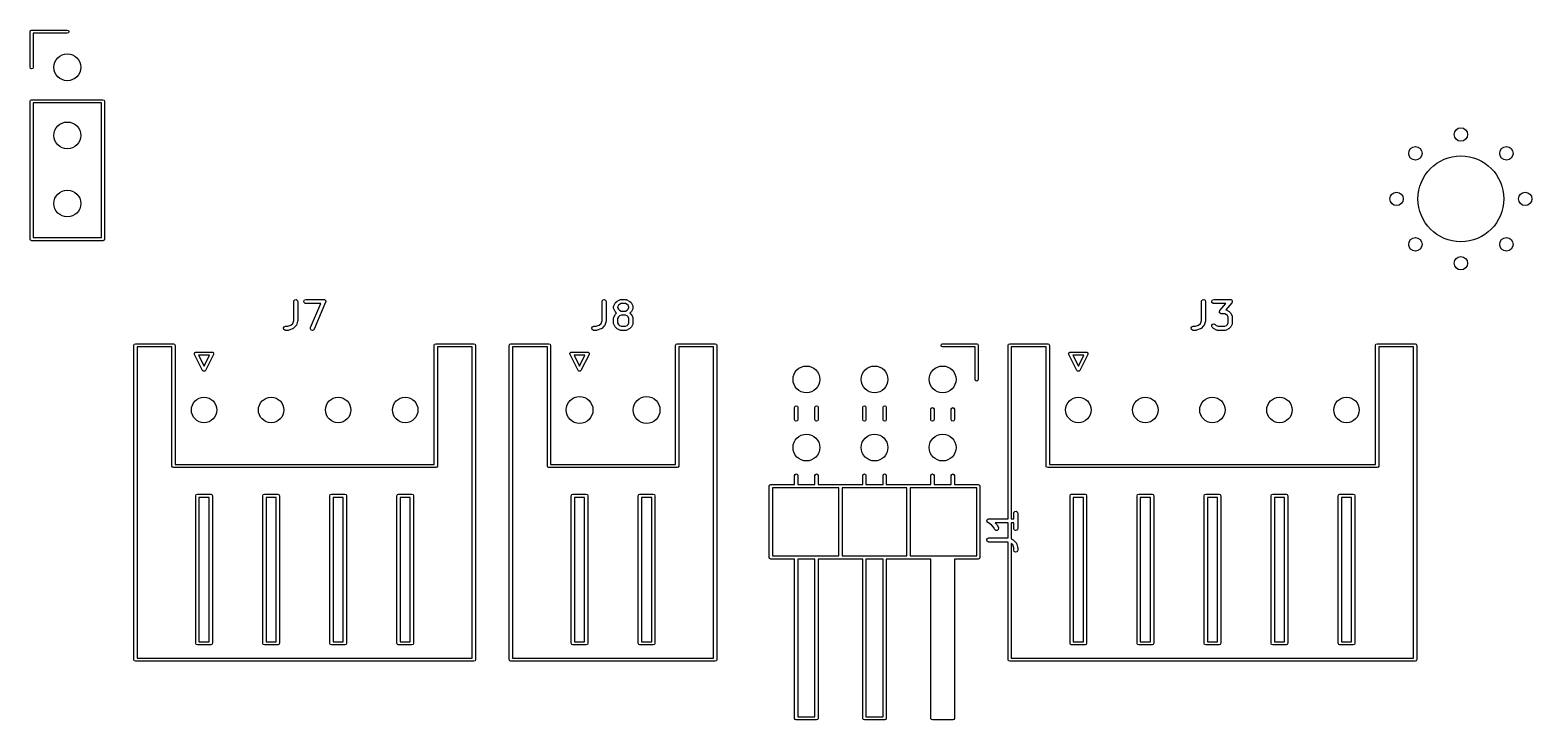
# Model space of a CAD drawing. Extents: x 70.7 to 128.4, y -96.3 to -34.7.
# Drawn here: x 70.7 to 126.7, y -96.3 to -70.5 of the extents above; entities that cross this region are included whole.
import ezdxf

# ---------------------------------------------------------------- set-up
doc = ezdxf.new("R2010")
doc.units = 0
doc.layers.add('BLACK', color=7, linetype='CONTINUOUS')

msp = doc.modelspace()

# ---------------------------------------------------------------- linework, layer by layer
at = {"layer": 'BLACK', "linetype": 'CONTINUOUS'}
for p, q in [((70.7276, -70.5676), (70.77, -70.55)), ((70.77, -70.55), (72.1, -70.55)), ((72.1, -70.55), (72.1424, -70.5676)), ((70.71, -70.61), (70.7276, -70.5676)), ((70.71, -71.94), (70.71, -70.61)), ((72.1, -70.67), (70.83, -70.67)), ((70.83, -70.67), (70.83, -71.94)), ((72.1424, -70.6524), (72.1, -70.67)), ((72.1424, -70.5676), (72.16, -70.61)), ((72.16, -70.61), (72.1424, -70.6524)), ((70.7276, -71.9824), (70.71, -71.94)), ((70.77, -72), (70.7276, -71.9824)), ((70.8124, -71.9824), (70.77, -72)), ((70.83, -71.94), (70.8124, -71.9824)), ((70.71, -73.21), (70.7276, -73.1676)), ((70.71, -78.35), (70.71, -73.21)), ((70.7276, -73.1676), (70.77, -73.15)), ((70.77, -73.15), (73.43, -73.15)), ((70.83, -73.27), (70.83, -78.29)), ((73.37, -73.27), (70.83, -73.27)), ((73.37, -78.29), (73.37, -73.27)), ((73.43, -73.15), (73.4724, -73.1676)), ((73.4724, -73.1676), (73.49, -73.21)), ((73.49, -73.21), (73.49, -78.35)), ((70.7276, -78.3924), (70.71, -78.35)), ((70.77, -78.41), (70.7276, -78.3924)), ((70.83, -78.29), (73.37, -78.29)), ((73.4724, -78.3924), (73.43, -78.41)), ((73.49, -78.35), (73.4724, -78.3924)), ((73.43, -78.41), (70.77, -78.41)), ((80.5462, -80.6492), (80.5792, -80.6099)), ((80.5792, -80.6099), (80.6297, -80.601)), ((80.6297, -80.601), (80.6741, -80.6266)), ((80.6741, -80.6266), (80.6917, -80.6748)), ((80.9238, -80.6618), (80.9494, -80.6174)), ((80.9494, -80.6174), (80.9976, -80.5998)), ((80.9976, -80.5998), (81.6643, -80.5998)), ((81.6643, -80.5998), (81.6899, -80.6043)), ((81.6899, -80.6043), (81.6967, -80.61)), ((81.6967, -80.61), (81.7054, -80.6121)), ((81.7054, -80.6121), (81.7158, -80.6261)), ((81.7158, -80.6261), (81.7292, -80.6373)), ((81.7292, -80.6373), (81.7308, -80.646)), ((81.7308, -80.646), (81.7361, -80.6531)), ((92.0462, -80.6492), (92.0792, -80.6099)), ((92.0792, -80.6099), (92.1297, -80.601)), ((92.1297, -80.601), (92.1741, -80.6266)), ((92.1741, -80.6266), (92.1917, -80.6748)), ((92.6069, -80.6554), (92.7022, -80.6077)), ((92.7022, -80.6077), (92.7271, -80.6003)), ((92.7271, -80.6003), (92.7315, -80.6014)), ((92.7315, -80.6014), (92.7357, -80.5998)), ((92.7357, -80.5998), (92.9262, -80.5998)), ((92.9262, -80.5998), (92.9518, -80.6043)), ((92.9518, -80.6043), (92.9553, -80.6072)), ((92.9553, -80.6072), (92.9597, -80.6077)), ((92.9597, -80.6077), (93.055, -80.6554)), ((114.396, -80.6492), (114.429, -80.6099)), ((114.429, -80.6099), (114.48, -80.601)), ((114.48, -80.601), (114.524, -80.6266)), ((114.524, -80.6266), (114.542, -80.6748)), ((114.774, -80.6618), (114.799, -80.6174)), ((114.799, -80.6174), (114.848, -80.5998)), ((114.848, -80.5998), (115.467, -80.5998)), ((115.467, -80.5998), (115.478, -80.6018)), ((115.478, -80.6018), (115.481, -80.6012)), ((115.481, -80.6012), (115.484, -80.6029)), ((115.484, -80.6029), (115.492, -80.6043)), ((115.492, -80.6043), (115.508, -80.6173)), ((115.508, -80.6173), (115.525, -80.6278)), ((115.525, -80.6278), (115.527, -80.6335)), ((115.527, -80.6335), (115.532, -80.6373)), ((115.532, -80.6373), (115.535, -80.6572)), ((80.5417, -80.6748), (80.5462, -80.6492)), ((80.5417, -81.3769), (80.5417, -80.6748)), ((80.6917, -80.6748), (80.6917, -81.3891)), ((80.9327, -80.7123), (80.9238, -80.6618)), ((80.972, -80.7453), (80.9327, -80.7123)), ((80.9976, -80.7498), (80.972, -80.7453)), ((81.5505, -80.7498), (80.9976, -80.7498)), ((81.1668, -81.6453), (81.5505, -80.7498)), ((81.7332, -80.7044), (81.3046, -81.7044)), ((81.7337, -80.6955), (81.7332, -80.7044)), ((81.7381, -80.6878), (81.7337, -80.6955)), ((81.7361, -80.6531), (81.7351, -80.6706)), ((81.7351, -80.6706), (81.7381, -80.6878)), ((92.0417, -80.6748), (92.0462, -80.6492)), ((92.0417, -81.3769), (92.0417, -80.6748)), ((92.1917, -80.6748), (92.1917, -81.3891)), ((92.4702, -80.8653), (92.4748, -80.8396)), ((92.4702, -80.9129), (92.4702, -80.8653)), ((92.4718, -80.9171), (92.4702, -80.9129)), ((92.4707, -80.9215), (92.4718, -80.9171)), ((92.4782, -80.9465), (92.4707, -80.9215)), ((92.4748, -80.8396), (92.4776, -80.8362)), ((92.4776, -80.8362), (92.4782, -80.8318)), ((92.4782, -80.8318), (92.5258, -80.7365)), ((92.5258, -81.0417), (92.4782, -80.9465)), ((92.4782, -81.2603), (92.5258, -81.1651)), ((92.5258, -80.7365), (92.5391, -80.7185)), ((92.527, -81.0428), (92.5258, -81.0417)), ((92.5258, -81.1651), (92.5391, -81.1471)), ((92.5398, -81.0612), (92.527, -81.0428)), ((92.5391, -80.7185), (92.5398, -80.717)), ((92.5391, -81.1471), (92.5398, -81.1456)), ((92.5398, -80.717), (92.5874, -80.6694)), ((92.582, -81.1034), (92.5398, -81.0612)), ((92.5398, -81.1456), (92.582, -81.1034)), ((92.5874, -80.6694), (92.6058, -80.6565)), ((92.6058, -80.6565), (92.6069, -80.6554)), ((92.6545, -80.8145), (92.6202, -80.883)), ((92.6202, -80.883), (92.6202, -80.8952)), ((92.6202, -80.8952), (92.6545, -80.9637)), ((92.6849, -80.7841), (92.6545, -80.8145)), ((92.6545, -80.9637), (92.6849, -80.9941)), ((92.7534, -80.7498), (92.6849, -80.7841)), ((92.6849, -80.9941), (92.7534, -81.0284)), ((92.7534, -81.1784), (92.6849, -81.2126)), ((92.9085, -80.7498), (92.7534, -80.7498)), ((92.7534, -81.0284), (92.9085, -81.0284)), ((92.9085, -81.1784), (92.7534, -81.1784)), ((92.977, -80.7841), (92.9085, -80.7498)), ((92.9085, -81.0284), (92.977, -80.9941)), ((92.977, -81.2126), (92.9085, -81.1784)), ((93.0074, -80.8145), (92.977, -80.7841)), ((92.977, -80.9941), (93.0074, -80.9637)), ((93.0417, -80.883), (93.0074, -80.8145)), ((93.0074, -80.9637), (93.0417, -80.8952)), ((93.0417, -80.8952), (93.0417, -80.883)), ((93.055, -80.6554), (93.073, -80.6687)), ((93.073, -80.6687), (93.0745, -80.6694)), ((93.0745, -80.6694), (93.1221, -80.717)), ((93.1221, -81.0612), (93.0799, -81.1034)), ((93.0799, -81.1034), (93.1221, -81.1456)), ((93.1221, -80.717), (93.1349, -80.7354)), ((93.1228, -81.0597), (93.1221, -81.0612)), ((93.1221, -81.1456), (93.1349, -81.164)), ((93.1361, -81.0417), (93.1228, -81.0597)), ((93.1349, -80.7354), (93.1361, -80.7365)), ((93.1349, -81.164), (93.1361, -81.1651)), ((93.1361, -80.7365), (93.1837, -80.8318)), ((93.1837, -80.9465), (93.1361, -81.0417)), ((93.1361, -81.1651), (93.1837, -81.2603)), ((93.1837, -80.8318), (93.1912, -80.8567)), ((93.1843, -80.942), (93.1837, -80.9465)), ((93.1871, -80.9386), (93.1843, -80.942)), ((93.1917, -80.9129), (93.1871, -80.9386)), ((93.1912, -80.8567), (93.1901, -80.8611)), ((93.1901, -80.8611), (93.1917, -80.8653)), ((93.1917, -80.8653), (93.1917, -80.9129)), ((114.392, -80.6748), (114.396, -80.6492)), ((114.392, -81.3769), (114.392, -80.6748)), ((114.542, -80.6748), (114.542, -81.3891)), ((114.783, -80.7123), (114.774, -80.6618)), ((114.822, -80.7453), (114.783, -80.7123)), ((114.848, -80.7498), (114.822, -80.7453)), ((115.301, -80.7498), (114.848, -80.7498)), ((115.058, -81.0542), (115.061, -81.0486)), ((115.065, -81.0734), (115.058, -81.0542)), ((115.059, -81.0427), (115.07, -81.0252)), ((115.061, -81.0486), (115.059, -81.0427)), ((115.068, -81.0933), (115.065, -81.0734)), ((115.073, -81.0971), (115.068, -81.0933)), ((115.07, -81.0252), (115.077, -81.0064)), ((115.075, -81.1028), (115.073, -81.0971)), ((115.092, -81.1133), (115.075, -81.1028)), ((115.077, -81.0064), (115.301, -80.7498)), ((115.108, -81.1262), (115.092, -81.1133)), ((115.116, -81.1277), (115.108, -81.1262)), ((115.119, -81.1293), (115.116, -81.1277)), ((115.122, -81.1288), (115.119, -81.1293)), ((115.133, -81.1308), (115.122, -81.1288)), ((115.258, -81.1308), (115.133, -81.1308)), ((115.327, -81.165), (115.258, -81.1308)), ((115.523, -80.7242), (115.296, -80.9842)), ((115.296, -80.9842), (115.302, -80.9853)), ((115.302, -80.9853), (115.305, -80.9882)), ((115.305, -80.9882), (115.31, -80.9887)), ((115.31, -80.9887), (115.405, -81.0363)), ((115.357, -81.1954), (115.327, -81.165)), ((115.392, -81.264), (115.357, -81.1954)), ((115.405, -81.0363), (115.423, -81.0497)), ((115.423, -81.0497), (115.424, -81.0504)), ((115.424, -81.0504), (115.472, -81.098)), ((115.472, -81.098), (115.485, -81.1163)), ((115.485, -81.1163), (115.486, -81.1175)), ((115.486, -81.1175), (115.534, -81.2127)), ((115.53, -80.7054), (115.523, -80.7242)), ((115.541, -80.6878), (115.53, -80.7054)), ((115.535, -80.6572), (115.542, -80.6764)), ((115.542, -80.6764), (115.539, -80.6819)), ((115.539, -80.6819), (115.541, -80.6878)), ((80.1619, -81.6618), (80.1875, -81.6174)), ((80.1708, -81.7123), (80.1619, -81.6618)), ((80.2101, -81.7453), (80.1708, -81.7123)), ((80.1875, -81.6174), (80.2357, -81.5998)), ((80.2357, -81.7498), (80.2101, -81.7453)), ((80.2357, -81.5998), (80.3188, -81.5998)), ((80.331, -81.7498), (80.2357, -81.7498)), ((80.3188, -81.5998), (80.4333, -81.5616)), ((80.3325, -81.7493), (80.331, -81.7498)), ((80.3547, -81.746), (80.3325, -81.7493)), ((80.4975, -81.6984), (80.3547, -81.746)), ((80.4333, -81.5616), (80.5035, -81.4914)), ((80.501, -81.6956), (80.4975, -81.6984)), ((80.5055, -81.6952), (80.501, -81.6956)), ((80.5035, -81.4914), (80.5417, -81.3769)), ((80.5268, -81.6802), (80.5055, -81.6952)), ((80.6221, -81.585), (80.5268, -81.6802)), ((80.624, -81.5809), (80.6221, -81.585)), ((80.6278, -81.5786), (80.624, -81.5809)), ((80.6402, -81.5557), (80.6278, -81.5786)), ((80.6878, -81.4128), (80.6402, -81.5557)), ((80.6917, -81.3891), (80.6878, -81.4112)), ((80.6878, -81.4112), (80.6878, -81.4128)), ((81.1639, -81.6965), (81.1668, -81.6453)), ((81.1946, -81.7376), (81.1639, -81.6965)), ((81.2446, -81.7493), (81.1946, -81.7376)), ((81.2904, -81.7262), (81.2446, -81.7493)), ((81.3046, -81.7044), (81.2904, -81.7262)), ((91.6619, -81.6618), (91.6875, -81.6174)), ((91.6708, -81.7123), (91.6619, -81.6618)), ((91.7101, -81.7453), (91.6708, -81.7123)), ((91.6875, -81.6174), (91.7357, -81.5998)), ((91.7357, -81.7498), (91.7101, -81.7453)), ((91.7357, -81.5998), (91.8188, -81.5998)), ((91.831, -81.7498), (91.7357, -81.7498)), ((91.8188, -81.5998), (91.9333, -81.5616)), ((91.8325, -81.7493), (91.831, -81.7498)), ((91.8547, -81.746), (91.8325, -81.7493)), ((91.9975, -81.6984), (91.8547, -81.746)), ((91.9333, -81.5616), (92.0035, -81.4914)), ((92.001, -81.6956), (91.9975, -81.6984)), ((92.0055, -81.6952), (92.001, -81.6956)), ((92.0035, -81.4914), (92.0417, -81.3769)), ((92.0268, -81.6802), (92.0055, -81.6952)), ((92.1221, -81.585), (92.0268, -81.6802)), ((92.124, -81.5809), (92.1221, -81.585)), ((92.1278, -81.5786), (92.124, -81.5809)), ((92.1402, -81.5557), (92.1278, -81.5786)), ((92.1878, -81.4128), (92.1402, -81.5557)), ((92.1917, -81.3891), (92.1878, -81.4112)), ((92.1878, -81.4112), (92.1878, -81.4128)), ((92.4702, -81.2939), (92.4748, -81.2682)), ((92.4702, -81.4843), (92.4702, -81.2939)), ((92.4718, -81.4886), (92.4702, -81.4843)), ((92.4707, -81.4929), (92.4718, -81.4886)), ((92.4782, -81.5179), (92.4707, -81.4929)), ((92.4748, -81.2682), (92.4776, -81.2648)), ((92.4776, -81.2648), (92.4782, -81.2603)), ((92.5258, -81.6131), (92.4782, -81.5179)), ((92.527, -81.6142), (92.5258, -81.6131)), ((92.5398, -81.6326), (92.527, -81.6142)), ((92.5874, -81.6802), (92.5398, -81.6326)), ((92.5889, -81.6809), (92.5874, -81.6802)), ((92.6069, -81.6943), (92.5889, -81.6809)), ((92.7022, -81.7419), (92.6069, -81.6943)), ((92.6545, -81.2431), (92.6202, -81.3116)), ((92.6202, -81.3116), (92.6202, -81.4666)), ((92.6202, -81.4666), (92.6545, -81.5352)), ((92.6849, -81.2126), (92.6545, -81.2431)), ((92.6545, -81.5352), (92.6849, -81.5656)), ((92.6849, -81.5656), (92.7534, -81.5998)), ((92.7066, -81.7424), (92.7022, -81.7419)), ((92.7101, -81.7453), (92.7066, -81.7424)), ((92.7357, -81.7498), (92.7101, -81.7453)), ((92.9262, -81.7498), (92.7357, -81.7498)), ((92.7534, -81.5998), (92.9085, -81.5998)), ((92.9085, -81.5998), (92.977, -81.5656)), ((92.9304, -81.7483), (92.9262, -81.7498)), ((92.9348, -81.7493), (92.9304, -81.7483)), ((92.9597, -81.7419), (92.9348, -81.7493)), ((93.055, -81.6943), (92.9597, -81.7419)), ((93.0074, -81.2431), (92.977, -81.2126)), ((92.977, -81.5656), (93.0074, -81.5352)), ((93.0417, -81.3116), (93.0074, -81.2431)), ((93.0074, -81.5352), (93.0417, -81.4666)), ((93.0417, -81.4666), (93.0417, -81.3116)), ((93.0561, -81.6931), (93.055, -81.6943)), ((93.0745, -81.6802), (93.0561, -81.6931)), ((93.1221, -81.6326), (93.0745, -81.6802)), ((93.1228, -81.6311), (93.1221, -81.6326)), ((93.1361, -81.6131), (93.1228, -81.6311)), ((93.1837, -81.5179), (93.1361, -81.6131)), ((93.1837, -81.2603), (93.1912, -81.2853)), ((93.1843, -81.5134), (93.1837, -81.5179)), ((93.1871, -81.51), (93.1843, -81.5134)), ((93.1917, -81.4843), (93.1871, -81.51)), ((93.1912, -81.2853), (93.1901, -81.2897)), ((93.1901, -81.2897), (93.1917, -81.2939)), ((93.1917, -81.2939), (93.1917, -81.4843)), ((114.012, -81.6618), (114.038, -81.6174)), ((114.021, -81.7123), (114.012, -81.6618)), ((114.06, -81.7453), (114.021, -81.7123)), ((114.038, -81.6174), (114.086, -81.5998)), ((114.086, -81.7498), (114.06, -81.7453)), ((114.086, -81.5998), (114.169, -81.5998)), ((114.181, -81.7498), (114.086, -81.7498)), ((114.169, -81.5998), (114.283, -81.5616)), ((114.182, -81.7493), (114.181, -81.7498)), ((114.205, -81.746), (114.182, -81.7493)), ((114.348, -81.6984), (114.205, -81.746)), ((114.283, -81.5616), (114.353, -81.4914)), ((114.351, -81.6956), (114.348, -81.6984)), ((114.356, -81.6952), (114.351, -81.6956)), ((114.353, -81.4914), (114.392, -81.3769)), ((114.377, -81.6802), (114.356, -81.6952)), ((114.472, -81.585), (114.377, -81.6802)), ((114.474, -81.5809), (114.472, -81.585)), ((114.478, -81.5786), (114.474, -81.5809)), ((114.49, -81.5557), (114.478, -81.5786)), ((114.538, -81.4128), (114.49, -81.5557)), ((114.542, -81.3891), (114.538, -81.4112)), ((114.538, -81.4112), (114.538, -81.4128)), ((114.775, -81.5602), (114.805, -81.5181)), ((114.78, -81.6113), (114.775, -81.5602)), ((114.795, -81.6326), (114.78, -81.6113)), ((114.842, -81.6802), (114.795, -81.6326)), ((114.805, -81.5181), (114.854, -81.5049)), ((114.844, -81.6809), (114.842, -81.6802)), ((114.862, -81.6943), (114.844, -81.6809)), ((114.854, -81.5049), (114.901, -81.5265)), ((114.957, -81.7419), (114.862, -81.6943)), ((114.901, -81.5265), (114.94, -81.5656)), ((114.94, -81.5656), (115.008, -81.5998)), ((114.961, -81.7424), (114.957, -81.7419)), ((114.965, -81.7453), (114.961, -81.7424)), ((114.99, -81.7498), (114.965, -81.7453)), ((115.276, -81.7498), (114.99, -81.7498)), ((115.008, -81.5998), (115.258, -81.5998)), ((115.258, -81.5998), (115.327, -81.5656)), ((115.28, -81.7483), (115.276, -81.7498)), ((115.285, -81.7493), (115.28, -81.7483)), ((115.31, -81.7419), (115.285, -81.7493)), ((115.405, -81.6943), (115.31, -81.7419)), ((115.327, -81.5656), (115.357, -81.5352)), ((115.357, -81.5352), (115.392, -81.4666)), ((115.392, -81.4666), (115.392, -81.264)), ((115.406, -81.6931), (115.405, -81.6943)), ((115.424, -81.6802), (115.406, -81.6931)), ((115.472, -81.6326), (115.424, -81.6802)), ((115.473, -81.6311), (115.472, -81.6326)), ((115.486, -81.6131), (115.473, -81.6311)), ((115.534, -81.5179), (115.486, -81.6131)), ((115.534, -81.2127), (115.541, -81.2377)), ((115.537, -81.51), (115.534, -81.5134)), ((115.534, -81.5134), (115.534, -81.5179)), ((115.542, -81.4843), (115.537, -81.51)), ((115.541, -81.2377), (115.54, -81.242)), ((115.54, -81.242), (115.542, -81.2462)), ((115.542, -81.2462), (115.542, -81.4843)), ((74.58, -82.31), (74.5976, -82.2676)), ((74.58, -94.03), (74.58, -82.31)), ((74.5976, -82.2676), (74.64, -82.25)), ((74.64, -82.25), (76.06, -82.25)), ((76.06, -82.25), (76.1024, -82.2676)), ((76.1024, -82.2676), (76.12, -82.31)), ((76.12, -82.31), (76.12, -86.75)), ((85.78, -82.31), (85.7976, -82.2676)), ((85.78, -86.75), (85.78, -82.31)), ((85.7976, -82.2676), (85.84, -82.25)), ((85.84, -82.25), (87.26, -82.25)), ((87.26, -82.25), (87.3024, -82.2676)), ((87.3024, -82.2676), (87.32, -82.31)), ((87.32, -82.31), (87.32, -94.03)), ((88.58, -82.31), (88.5976, -82.2676)), ((88.58, -94.03), (88.58, -82.31)), ((88.5976, -82.2676), (88.64, -82.25)), ((88.64, -82.25), (90.06, -82.25)), ((90.06, -82.25), (90.1024, -82.2676)), ((90.1024, -82.2676), (90.12, -82.31)), ((90.12, -82.31), (90.12, -86.75)), ((94.78, -82.31), (94.7976, -82.2676)), ((94.78, -86.75), (94.78, -82.31)), ((94.7976, -82.2676), (94.84, -82.25)), ((94.84, -82.25), (96.26, -82.25)), ((96.26, -82.25), (96.3024, -82.2676)), ((96.3024, -82.2676), (96.32, -82.31)), ((96.32, -82.31), (96.32, -94.03)), ((104.68, -82.31), (104.698, -82.2676)), ((104.698, -82.3524), (104.68, -82.31)), ((104.698, -82.2676), (104.74, -82.25)), ((104.74, -82.25), (106.01, -82.25)), ((106.01, -82.25), (106.052, -82.2676)), ((106.052, -82.2676), (106.07, -82.31)), ((106.07, -82.31), (106.07, -83.58)), ((107.18, -82.31), (107.198, -82.2676)), ((107.18, -88.779), (107.18, -82.31)), ((107.198, -82.2676), (107.24, -82.25)), ((107.24, -82.25), (108.66, -82.25)), ((108.66, -82.25), (108.702, -82.2676)), ((108.702, -82.2676), (108.72, -82.31)), ((108.72, -82.31), (108.72, -86.75)), ((120.88, -82.31), (120.898, -82.2676)), ((120.88, -86.75), (120.88, -82.31)), ((120.898, -82.2676), (120.94, -82.25)), ((120.94, -82.25), (122.36, -82.25)), ((122.36, -82.25), (122.402, -82.2676)), ((122.402, -82.2676), (122.42, -82.31)), ((122.42, -82.31), (122.42, -94.03)), ((74.7, -82.37), (74.7, -93.97)), ((76, -82.37), (74.7, -82.37)), ((76, -86.81), (76, -82.37)), ((76.84, -82.62), (76.8438, -82.6109)), ((76.8453, -82.6329), (76.84, -82.62)), ((76.8431, -82.601), (76.8522, -82.5905)), ((76.8438, -82.6109), (76.8431, -82.601)), ((76.8463, -82.6468), (76.8453, -82.6329)), ((77.1463, -83.2468), (76.8463, -82.6468)), ((76.8522, -82.5905), (76.8576, -82.5776)), ((76.8576, -82.5776), (76.8667, -82.5738)), ((76.8667, -82.5738), (76.8732, -82.5663)), ((76.8732, -82.5663), (76.8871, -82.5653)), ((76.8871, -82.5653), (76.9, -82.56)), ((76.9, -82.56), (77.5, -82.56)), ((76.9971, -82.68), (77.2, -83.0858)), ((77.4029, -82.68), (76.9971, -82.68)), ((77.2, -83.0858), (77.4029, -82.68)), ((77.5537, -82.6468), (77.2537, -83.2468)), ((77.5, -82.56), (77.5129, -82.5653)), ((77.5129, -82.5653), (77.5268, -82.5663)), ((77.5268, -82.5663), (77.5333, -82.5738)), ((77.5333, -82.5738), (77.5424, -82.5776)), ((77.5424, -82.5776), (77.5478, -82.5905)), ((77.5478, -82.5905), (77.5569, -82.601)), ((77.5547, -82.6329), (77.5537, -82.6468)), ((77.56, -82.62), (77.5547, -82.6329)), ((77.5569, -82.601), (77.5562, -82.6109)), ((77.5562, -82.6109), (77.56, -82.62)), ((87.2, -82.37), (85.9, -82.37)), ((85.9, -82.37), (85.9, -86.81)), ((87.2, -93.97), (87.2, -82.37)), ((88.7, -82.37), (88.7, -93.97)), ((90, -82.37), (88.7, -82.37)), ((90, -86.81), (90, -82.37)), ((90.84, -82.62), (90.8438, -82.6109)), ((90.8453, -82.6329), (90.84, -82.62)), ((90.8431, -82.601), (90.8522, -82.5905)), ((90.8438, -82.6109), (90.8431, -82.601)), ((90.8463, -82.6468), (90.8453, -82.6329)), ((91.1463, -83.2468), (90.8463, -82.6468)), ((90.8522, -82.5905), (90.8576, -82.5776)), ((90.8576, -82.5776), (90.8667, -82.5738)), ((90.8667, -82.5738), (90.8732, -82.5663)), ((90.8732, -82.5663), (90.8871, -82.5653)), ((90.8871, -82.5653), (90.9, -82.56)), ((90.9, -82.56), (91.5, -82.56)), ((90.9971, -82.68), (91.2, -83.0858)), ((91.4029, -82.68), (90.9971, -82.68)), ((91.2, -83.0858), (91.4029, -82.68)), ((91.5537, -82.6468), (91.2537, -83.2468)), ((91.5, -82.56), (91.5129, -82.5653)), ((91.5129, -82.5653), (91.5268, -82.5663)), ((91.5268, -82.5663), (91.5333, -82.5738)), ((91.5333, -82.5738), (91.5424, -82.5776)), ((91.5424, -82.5776), (91.5478, -82.5905)), ((91.5478, -82.5905), (91.5569, -82.601)), ((91.5547, -82.6329), (91.5537, -82.6468)), ((91.56, -82.62), (91.5547, -82.6329)), ((91.5569, -82.601), (91.5562, -82.6109)), ((91.5562, -82.6109), (91.56, -82.62)), ((96.2, -82.37), (94.9, -82.37)), ((94.9, -82.37), (94.9, -86.81)), ((96.2, -93.97), (96.2, -82.37)), ((104.74, -82.37), (104.698, -82.3524)), ((105.95, -82.37), (104.74, -82.37)), ((105.95, -83.58), (105.95, -82.37)), ((107.3, -82.37), (107.3, -88.779)), ((108.6, -82.37), (107.3, -82.37)), ((108.6, -86.81), (108.6, -82.37)), ((109.44, -82.62), (109.444, -82.6109)), ((109.445, -82.6329), (109.44, -82.62)), ((109.443, -82.601), (109.452, -82.5905)), ((109.444, -82.6109), (109.443, -82.601)), ((109.446, -82.6468), (109.445, -82.6329)), ((109.746, -83.2468), (109.446, -82.6468)), ((109.452, -82.5905), (109.458, -82.5776)), ((109.458, -82.5776), (109.467, -82.5738)), ((109.467, -82.5738), (109.473, -82.5663)), ((109.473, -82.5663), (109.487, -82.5653)), ((109.487, -82.5653), (109.5, -82.56)), ((109.5, -82.56), (110.1, -82.56)), ((109.597, -82.68), (109.8, -83.0858)), ((110.003, -82.68), (109.597, -82.68)), ((109.8, -83.0858), (110.003, -82.68)), ((110.154, -82.6468), (109.854, -83.2468)), ((110.1, -82.56), (110.113, -82.5653)), ((110.113, -82.5653), (110.127, -82.5663)), ((110.127, -82.5663), (110.133, -82.5738)), ((110.133, -82.5738), (110.142, -82.5776)), ((110.142, -82.5776), (110.148, -82.5905)), ((110.148, -82.5905), (110.157, -82.601)), ((110.155, -82.6329), (110.154, -82.6468)), ((110.16, -82.62), (110.155, -82.6329)), ((110.157, -82.601), (110.156, -82.6109)), ((110.156, -82.6109), (110.16, -82.62)), ((122.3, -82.37), (121, -82.37)), ((121, -82.37), (121, -86.81)), ((122.3, -93.97), (122.3, -82.37)), ((77.1607, -83.2593), (77.1463, -83.2468)), ((77.1732, -83.2737), (77.1607, -83.2593)), ((77.1776, -83.274), (77.1732, -83.2737)), ((77.181, -83.2769), (77.1776, -83.274)), ((77.2, -83.2756), (77.181, -83.2769)), ((77.219, -83.2769), (77.2, -83.2756)), ((77.2224, -83.274), (77.219, -83.2769)), ((77.2268, -83.2737), (77.2224, -83.274)), ((77.2393, -83.2593), (77.2268, -83.2737)), ((77.2537, -83.2468), (77.2393, -83.2593)), ((91.1607, -83.2593), (91.1463, -83.2468)), ((91.1732, -83.2737), (91.1607, -83.2593)), ((91.1776, -83.274), (91.1732, -83.2737)), ((91.181, -83.2769), (91.1776, -83.274)), ((91.2, -83.2756), (91.181, -83.2769)), ((91.219, -83.2769), (91.2, -83.2756)), ((91.2224, -83.274), (91.219, -83.2769)), ((91.2268, -83.2737), (91.2224, -83.274)), ((91.2393, -83.2593), (91.2268, -83.2737)), ((91.2537, -83.2468), (91.2393, -83.2593)), ((109.761, -83.2593), (109.746, -83.2468)), ((109.773, -83.2737), (109.761, -83.2593)), ((109.778, -83.274), (109.773, -83.2737)), ((109.781, -83.2769), (109.778, -83.274)), ((109.8, -83.2756), (109.781, -83.2769)), ((109.819, -83.2769), (109.8, -83.2756)), ((109.822, -83.274), (109.819, -83.2769)), ((109.827, -83.2737), (109.822, -83.274)), ((109.839, -83.2593), (109.827, -83.2737)), ((109.854, -83.2468), (109.839, -83.2593)), ((105.968, -83.6224), (105.95, -83.58)), ((106.01, -83.64), (105.968, -83.6224)), ((106.052, -83.6224), (106.01, -83.64)), ((106.07, -83.58), (106.052, -83.6224)), ((99.2376, -84.5805), (99.28, -84.5629)), ((99.28, -84.5629), (99.3224, -84.5805)), ((99.9976, -84.5805), (100.04, -84.5629)), ((100.04, -84.5629), (100.082, -84.5805)), ((101.778, -84.5805), (101.82, -84.5629)), ((101.82, -84.5629), (101.862, -84.5805)), ((102.538, -84.5805), (102.58, -84.5629)), ((102.58, -84.5629), (102.622, -84.5805)), ((99.22, -84.6229), (99.2376, -84.5805)), ((99.22, -85.0771), (99.22, -84.6229)), ((99.2376, -85.1195), (99.22, -85.0771)), ((99.28, -85.1371), (99.2376, -85.1195)), ((99.3224, -85.1195), (99.28, -85.1371)), ((99.3224, -84.5805), (99.34, -84.6229)), ((99.34, -85.0771), (99.3224, -85.1195)), ((99.34, -84.6229), (99.34, -85.0771)), ((99.98, -84.6229), (99.9976, -84.5805)), ((99.98, -85.0771), (99.98, -84.6229)), ((99.9976, -85.1195), (99.98, -85.0771)), ((100.04, -85.1371), (99.9976, -85.1195)), ((100.082, -85.1195), (100.04, -85.1371)), ((100.082, -84.5805), (100.1, -84.6229)), ((100.1, -85.0771), (100.082, -85.1195)), ((100.1, -84.6229), (100.1, -85.0771)), ((101.76, -84.6229), (101.778, -84.5805)), ((101.76, -85.0771), (101.76, -84.6229)), ((101.778, -85.1195), (101.76, -85.0771)), ((101.82, -85.1371), (101.778, -85.1195)), ((101.862, -85.1195), (101.82, -85.1371)), ((101.862, -84.5805), (101.88, -84.6229)), ((101.88, -85.0771), (101.862, -85.1195)), ((101.88, -84.6229), (101.88, -85.0771)), ((102.52, -84.6229), (102.538, -84.5805)), ((102.52, -85.0771), (102.52, -84.6229)), ((102.538, -85.1195), (102.52, -85.0771)), ((102.58, -85.1371), (102.538, -85.1195)), ((102.622, -85.1195), (102.58, -85.1371)), ((102.622, -84.5805), (102.64, -84.6229)), ((102.64, -85.0771), (102.622, -85.1195)), ((102.64, -84.6229), (102.64, -85.0771)), ((104.3, -84.69), (104.318, -84.6476)), ((104.3, -85.0771), (104.3, -84.69)), ((104.318, -85.1195), (104.3, -85.0771)), ((104.318, -84.6476), (104.36, -84.63)), ((104.36, -85.1371), (104.318, -85.1195)), ((104.36, -84.63), (104.402, -84.6476)), ((104.402, -85.1195), (104.36, -85.1371)), ((104.402, -84.6476), (104.42, -84.69)), ((104.42, -85.0771), (104.402, -85.1195)), ((104.42, -84.69), (104.42, -85.0771)), ((105.06, -84.69), (105.078, -84.6476)), ((105.06, -85.0771), (105.06, -84.69)), ((105.078, -85.1195), (105.06, -85.0771)), ((105.078, -84.6476), (105.12, -84.63)), ((105.12, -85.1371), (105.078, -85.1195)), ((105.12, -84.63), (105.162, -84.6476)), ((105.162, -85.1195), (105.12, -85.1371)), ((105.162, -84.6476), (105.18, -84.69)), ((105.18, -85.0771), (105.162, -85.1195)), ((105.18, -84.69), (105.18, -85.0771)), ((76.12, -86.75), (80.95, -86.75)), ((80.95, -86.75), (85.78, -86.75)), ((90.12, -86.75), (92.45, -86.75)), ((92.45, -86.75), (94.78, -86.75)), ((108.72, -86.75), (114.8, -86.75)), ((114.8, -86.75), (120.88, -86.75)), ((76.0176, -86.8524), (76, -86.81)), ((76.06, -86.87), (76.0176, -86.8524)), ((80.95, -86.87), (76.06, -86.87)), ((85.84, -86.87), (80.95, -86.87)), ((85.8824, -86.8524), (85.84, -86.87)), ((85.9, -86.81), (85.8824, -86.8524)), ((90.0176, -86.8524), (90, -86.81)), ((90.06, -86.87), (90.0176, -86.8524)), ((92.45, -86.87), (90.06, -86.87)), ((94.84, -86.87), (92.45, -86.87)), ((94.8824, -86.8524), (94.84, -86.87)), ((94.9, -86.81), (94.8824, -86.8524)), ((99.22, -87.1629), (99.2376, -87.1205)), ((99.22, -87.5), (99.22, -87.1629)), ((99.2376, -87.1205), (99.28, -87.1029)), ((99.28, -87.1029), (99.3224, -87.1205)), ((99.3224, -87.1205), (99.34, -87.1629)), ((99.34, -87.1629), (99.34, -87.5)), ((99.98, -87.1629), (99.9976, -87.1205)), ((99.98, -87.5), (99.98, -87.1629)), ((99.9976, -87.1205), (100.04, -87.1029)), ((100.04, -87.1029), (100.082, -87.1205)), ((100.082, -87.1205), (100.1, -87.1629)), ((100.1, -87.1629), (100.1, -87.5)), ((101.76, -87.1629), (101.778, -87.1205)), ((101.76, -87.5), (101.76, -87.1629)), ((101.778, -87.1205), (101.82, -87.1029)), ((101.82, -87.1029), (101.862, -87.1205)), ((101.862, -87.1205), (101.88, -87.1629)), ((101.88, -87.1629), (101.88, -87.5)), ((102.52, -87.1629), (102.538, -87.1205)), ((102.52, -87.5), (102.52, -87.1629)), ((102.538, -87.1205), (102.58, -87.1029)), ((102.58, -87.1029), (102.622, -87.1205)), ((102.622, -87.1205), (102.64, -87.1629)), ((102.64, -87.1629), (102.64, -87.5)), ((104.3, -87.1629), (104.318, -87.1205)), ((104.3, -87.5), (104.3, -87.1629)), ((104.318, -87.1205), (104.36, -87.1029)), ((104.36, -87.1029), (104.402, -87.1205)), ((104.402, -87.1205), (104.42, -87.1629)), ((104.42, -87.1629), (104.42, -87.5)), ((105.06, -87.1629), (105.078, -87.1205)), ((105.06, -87.5), (105.06, -87.1629)), ((105.078, -87.1205), (105.12, -87.1029)), ((105.12, -87.1029), (105.162, -87.1205)), ((105.162, -87.1205), (105.18, -87.1629)), ((105.18, -87.1629), (105.18, -87.5)), ((108.618, -86.8524), (108.6, -86.81)), ((108.66, -86.87), (108.618, -86.8524)), ((114.8, -86.87), (108.66, -86.87)), ((120.94, -86.87), (114.8, -86.87)), ((120.982, -86.8524), (120.94, -86.87)), ((121, -86.81), (120.982, -86.8524)), ((76.89, -87.92), (76.9076, -87.8776)), ((76.89, -93.42), (76.89, -87.92)), ((76.9076, -87.8776), (76.95, -87.86)), ((76.95, -87.86), (77.45, -87.86)), ((77.45, -87.86), (77.4924, -87.8776)), ((77.4924, -87.8776), (77.51, -87.92)), ((77.51, -87.92), (77.51, -93.42)), ((79.39, -87.92), (79.4076, -87.8776)), ((79.39, -93.42), (79.39, -87.92)), ((79.4076, -87.8776), (79.45, -87.86)), ((79.45, -87.86), (79.95, -87.86)), ((79.95, -87.86), (79.9924, -87.8776)), ((79.9924, -87.8776), (80.01, -87.92)), ((80.01, -87.92), (80.01, -93.42)), ((81.89, -87.92), (81.9076, -87.8776)), ((81.89, -93.42), (81.89, -87.92)), ((81.9076, -87.8776), (81.95, -87.86)), ((81.95, -87.86), (82.45, -87.86)), ((82.45, -87.86), (82.4924, -87.8776)), ((82.4924, -87.8776), (82.51, -87.92)), ((82.51, -87.92), (82.51, -93.42)), ((84.39, -87.92), (84.4076, -87.8776)), ((84.39, -93.42), (84.39, -87.92)), ((84.4076, -87.8776), (84.45, -87.86)), ((84.45, -87.86), (84.95, -87.86)), ((84.95, -87.86), (84.9924, -87.8776)), ((84.9924, -87.8776), (85.01, -87.92)), ((85.01, -87.92), (85.01, -93.42)), ((90.89, -87.92), (90.9076, -87.8776)), ((90.89, -93.42), (90.89, -87.92)), ((90.9076, -87.8776), (90.95, -87.86)), ((90.95, -87.86), (91.45, -87.86)), ((91.45, -87.86), (91.4924, -87.8776)), ((91.4924, -87.8776), (91.51, -87.92)), ((91.51, -87.92), (91.51, -93.42)), ((93.39, -87.92), (93.4076, -87.8776)), ((93.39, -93.42), (93.39, -87.92)), ((93.4076, -87.8776), (93.45, -87.86)), ((93.45, -87.86), (93.95, -87.86)), ((93.95, -87.86), (93.9924, -87.8776)), ((93.9924, -87.8776), (94.01, -87.92)), ((94.01, -87.92), (94.01, -93.42)), ((98.27, -87.56), (98.2876, -87.5176)), ((98.27, -90.22), (98.27, -87.56)), ((98.2876, -87.5176), (98.33, -87.5)), ((98.33, -87.5), (99.22, -87.5)), ((99.28, -87.62), (98.39, -87.62)), ((98.39, -87.62), (98.39, -90.16)), ((100.04, -87.62), (99.28, -87.62)), ((99.34, -87.5), (99.98, -87.5)), ((100.87, -87.62), (100.04, -87.62)), ((100.1, -87.5), (101.76, -87.5)), ((100.87, -90.16), (100.87, -87.62)), ((101.82, -87.62), (100.99, -87.62)), ((100.99, -87.62), (100.99, -90.16)), ((102.58, -87.62), (101.82, -87.62)), ((101.88, -87.5), (102.52, -87.5)), ((103.41, -87.62), (102.58, -87.62)), ((102.64, -87.5), (104.3, -87.5)), ((103.41, -90.16), (103.41, -87.62)), ((104.36, -87.62), (103.53, -87.62)), ((103.53, -87.62), (103.53, -90.16)), ((105.12, -87.62), (104.36, -87.62)), ((104.42, -87.5), (105.06, -87.5)), ((106.01, -87.62), (105.12, -87.62)), ((105.18, -87.5), (106.07, -87.5)), ((106.01, -90.16), (106.01, -87.62)), ((106.07, -87.5), (106.112, -87.5176)), ((106.112, -87.5176), (106.13, -87.56)), ((106.13, -87.56), (106.13, -90.22)), ((109.49, -87.92), (109.508, -87.8776)), ((109.49, -93.42), (109.49, -87.92)), ((109.508, -87.8776), (109.55, -87.86)), ((109.55, -87.86), (110.05, -87.86)), ((110.05, -87.86), (110.092, -87.8776)), ((110.092, -87.8776), (110.11, -87.92)), ((110.11, -87.92), (110.11, -93.42)), ((111.99, -87.92), (112.008, -87.8776)), ((111.99, -93.42), (111.99, -87.92)), ((112.008, -87.8776), (112.05, -87.86)), ((112.05, -87.86), (112.55, -87.86)), ((112.55, -87.86), (112.592, -87.8776)), ((112.592, -87.8776), (112.61, -87.92)), ((112.61, -87.92), (112.61, -93.42)), ((114.49, -87.92), (114.508, -87.8776)), ((114.49, -93.42), (114.49, -87.92)), ((114.508, -87.8776), (114.55, -87.86)), ((114.55, -87.86), (115.05, -87.86)), ((115.05, -87.86), (115.092, -87.8776)), ((115.092, -87.8776), (115.11, -87.92)), ((115.11, -87.92), (115.11, -93.42)), ((116.99, -87.92), (117.008, -87.8776)), ((116.99, -93.42), (116.99, -87.92)), ((117.008, -87.8776), (117.05, -87.86)), ((117.05, -87.86), (117.55, -87.86)), ((117.55, -87.86), (117.592, -87.8776)), ((117.592, -87.8776), (117.61, -87.92)), ((117.61, -87.92), (117.61, -93.42)), ((119.49, -87.92), (119.508, -87.8776)), ((119.49, -93.42), (119.49, -87.92)), ((119.508, -87.8776), (119.55, -87.86)), ((119.55, -87.86), (120.05, -87.86)), ((120.05, -87.86), (120.092, -87.8776)), ((120.092, -87.8776), (120.11, -87.92)), ((120.11, -87.92), (120.11, -93.42)), ((77.01, -87.98), (77.01, -93.36)), ((77.39, -87.98), (77.01, -87.98)), ((77.39, -93.36), (77.39, -87.98)), ((79.51, -87.98), (79.51, -93.36)), ((79.89, -87.98), (79.51, -87.98)), ((79.89, -93.36), (79.89, -87.98)), ((82.01, -87.98), (82.01, -93.36)), ((82.39, -87.98), (82.01, -87.98)), ((82.39, -93.36), (82.39, -87.98)), ((84.51, -87.98), (84.51, -93.36)), ((84.89, -87.98), (84.51, -87.98)), ((84.89, -93.36), (84.89, -87.98)), ((91.01, -87.98), (91.01, -93.36)), ((91.39, -87.98), (91.01, -87.98)), ((91.39, -93.36), (91.39, -87.98)), ((93.51, -87.98), (93.51, -93.36)), ((93.89, -87.98), (93.51, -87.98)), ((93.89, -93.36), (93.89, -87.98)), ((109.61, -87.98), (109.61, -93.36)), ((109.99, -87.98), (109.61, -87.98)), ((109.99, -93.36), (109.99, -87.98)), ((112.11, -87.98), (112.11, -93.36)), ((112.49, -87.98), (112.11, -87.98)), ((112.49, -93.36), (112.49, -87.98)), ((114.61, -87.98), (114.61, -93.36)), ((114.99, -87.98), (114.61, -87.98)), ((114.99, -93.36), (114.99, -87.98)), ((117.11, -87.98), (117.11, -93.36)), ((117.49, -87.98), (117.11, -87.98)), ((117.49, -93.36), (117.49, -87.98)), ((119.61, -87.98), (119.61, -93.36)), ((119.99, -87.98), (119.61, -87.98)), ((119.99, -93.36), (119.99, -87.98)), ((106.39, -88.8492), (106.392, -88.8453)), ((106.396, -88.8701), (106.39, -88.8492)), ((106.391, -88.841), (106.402, -88.8222)), ((106.392, -88.8453), (106.391, -88.841)), ((106.4, -88.8915), (106.396, -88.8701)), ((106.403, -88.8943), (106.4, -88.8915)), ((106.402, -88.8222), (106.411, -88.8022)), ((106.404, -88.8985), (106.403, -88.8943)), ((106.423, -88.9165), (106.404, -88.8985)), ((106.411, -88.8022), (106.414, -88.8003)), ((106.414, -88.8003), (106.417, -88.7966)), ((106.417, -88.7966), (106.437, -88.7891)), ((106.56, -89.0076), (106.423, -88.9165)), ((106.437, -88.7891), (106.457, -88.7795)), ((106.457, -88.7795), (106.461, -88.7805)), ((106.461, -88.7805), (106.465, -88.779)), ((106.465, -88.779), (107.18, -88.779)), ((106.641, -89.0889), (106.56, -89.0076)), ((107.18, -88.929), (106.694, -88.929)), ((106.694, -88.929), (106.756, -88.9915)), ((106.756, -88.9915), (106.769, -89.0099)), ((106.769, -89.0099), (106.77, -89.011)), ((106.77, -89.011), (106.818, -89.1062)), ((107.18, -89.4935), (107.18, -88.929)), ((107.3, -88.779), (107.39, -88.779)), ((107.39, -88.929), (107.3, -88.929)), ((107.3, -88.929), (107.3, -89.5296)), ((107.39, -88.5683), (107.394, -88.5427)), ((107.39, -88.779), (107.39, -88.5683)), ((107.39, -89.1398), (107.39, -88.929)), ((107.394, -88.5427), (107.427, -88.5034)), ((107.427, -88.5034), (107.478, -88.4945)), ((107.478, -88.4945), (107.522, -88.5201)), ((107.522, -88.5201), (107.54, -88.5683)), ((107.54, -88.5683), (107.54, -89.1398)), ((106.391, -89.5553), (106.417, -89.5109)), ((106.4, -89.6058), (106.391, -89.5553)), ((106.439, -89.6388), (106.4, -89.6058)), ((106.417, -89.5109), (106.465, -89.4933)), ((106.465, -89.4933), (107.179, -89.4933)), ((106.683, -89.1733), (106.641, -89.0889)), ((106.721, -89.2086), (106.683, -89.1733)), ((106.772, -89.2116), (106.721, -89.2086)), ((106.813, -89.1811), (106.772, -89.2116)), ((106.825, -89.1312), (106.813, -89.1811)), ((106.818, -89.1062), (106.825, -89.1312)), ((107.179, -89.4933), (107.18, -89.4935)), ((107.3, -89.5296), (107.346, -89.5448)), ((107.346, -89.5448), (107.369, -89.5572)), ((107.369, -89.5572), (107.371, -89.561)), ((107.371, -89.561), (107.375, -89.5629)), ((107.375, -89.5629), (107.47, -89.6582)), ((107.407, -89.188), (107.39, -89.1398)), ((107.452, -89.2136), (107.407, -89.188)), ((107.502, -89.2047), (107.452, -89.2136)), ((107.535, -89.1654), (107.502, -89.2047)), ((107.54, -89.1398), (107.535, -89.1654)), ((98.39, -90.16), (100.87, -90.16)), ((100.99, -90.16), (103.41, -90.16)), ((103.53, -90.16), (106.01, -90.16)), ((106.465, -89.6433), (106.439, -89.6388)), ((107.167, -89.6433), (106.465, -89.6433)), ((107.18, -89.6477), (107.167, -89.6433)), ((107.18, -94.03), (107.18, -89.6477)), ((107.352, -89.7517), (107.3, -89.7001)), ((107.3, -89.7001), (107.3, -93.97)), ((107.39, -89.8662), (107.352, -89.7517)), ((107.39, -89.9493), (107.39, -89.8662)), ((107.407, -89.9975), (107.39, -89.9493)), ((107.452, -90.0231), (107.407, -89.9975)), ((107.502, -90.0142), (107.452, -90.0231)), ((107.47, -89.6582), (107.485, -89.6795)), ((107.485, -89.6795), (107.486, -89.684)), ((107.486, -89.684), (107.488, -89.6875)), ((107.488, -89.6875), (107.536, -89.8303)), ((107.535, -89.9749), (107.502, -90.0142)), ((107.54, -89.9493), (107.535, -89.9749)), ((107.536, -89.8303), (107.539, -89.8525)), ((107.539, -89.8525), (107.54, -89.854)), ((107.54, -89.854), (107.54, -89.9493)), ((98.2876, -90.2624), (98.27, -90.22)), ((98.33, -90.28), (98.2876, -90.2624)), ((99.22, -90.28), (98.33, -90.28)), ((99.22, -96.22), (99.22, -90.28)), ((99.34, -90.28), (99.34, -96.16)), ((99.98, -90.28), (99.34, -90.28)), ((99.98, -96.16), (99.98, -90.28)), ((100.93, -90.28), (100.1, -90.28)), ((100.1, -90.28), (100.1, -96.22)), ((101.76, -90.28), (100.93, -90.28)), ((101.76, -96.22), (101.76, -90.28)), ((101.88, -90.28), (101.88, -96.16)), ((102.52, -90.28), (101.88, -90.28)), ((102.52, -96.16), (102.52, -90.28)), ((103.47, -90.28), (102.64, -90.28)), ((102.64, -90.28), (102.64, -96.22)), ((104.3, -90.28), (103.47, -90.28)), ((104.3, -96.22), (104.3, -90.28)), ((106.07, -90.28), (105.18, -90.28)), ((105.18, -90.28), (105.18, -96.22)), ((106.112, -90.2624), (106.07, -90.28)), ((106.13, -90.22), (106.112, -90.2624)), ((76.9076, -93.4624), (76.89, -93.42)), ((76.95, -93.48), (76.9076, -93.4624)), ((77.45, -93.48), (76.95, -93.48)), ((77.01, -93.36), (77.39, -93.36)), ((77.4924, -93.4624), (77.45, -93.48)), ((77.51, -93.42), (77.4924, -93.4624)), ((79.4076, -93.4624), (79.39, -93.42)), ((79.45, -93.48), (79.4076, -93.4624)), ((79.95, -93.48), (79.45, -93.48)), ((79.51, -93.36), (79.89, -93.36)), ((79.9924, -93.4624), (79.95, -93.48)), ((80.01, -93.42), (79.9924, -93.4624)), ((81.9076, -93.4624), (81.89, -93.42)), ((81.95, -93.48), (81.9076, -93.4624)), ((82.45, -93.48), (81.95, -93.48)), ((82.01, -93.36), (82.39, -93.36)), ((82.4924, -93.4624), (82.45, -93.48)), ((82.51, -93.42), (82.4924, -93.4624)), ((84.4076, -93.4624), (84.39, -93.42)), ((84.45, -93.48), (84.4076, -93.4624)), ((84.95, -93.48), (84.45, -93.48)), ((84.51, -93.36), (84.89, -93.36)), ((84.9924, -93.4624), (84.95, -93.48)), ((85.01, -93.42), (84.9924, -93.4624)), ((90.9076, -93.4624), (90.89, -93.42)), ((90.95, -93.48), (90.9076, -93.4624)), ((91.45, -93.48), (90.95, -93.48)), ((91.01, -93.36), (91.39, -93.36)), ((91.4924, -93.4624), (91.45, -93.48)), ((91.51, -93.42), (91.4924, -93.4624)), ((93.4076, -93.4624), (93.39, -93.42)), ((93.45, -93.48), (93.4076, -93.4624)), ((93.95, -93.48), (93.45, -93.48)), ((93.51, -93.36), (93.89, -93.36)), ((93.9924, -93.4624), (93.95, -93.48)), ((94.01, -93.42), (93.9924, -93.4624)), ((109.508, -93.4624), (109.49, -93.42)), ((109.55, -93.48), (109.508, -93.4624)), ((110.05, -93.48), (109.55, -93.48)), ((109.61, -93.36), (109.99, -93.36)), ((110.092, -93.4624), (110.05, -93.48)), ((110.11, -93.42), (110.092, -93.4624)), ((112.008, -93.4624), (111.99, -93.42)), ((112.05, -93.48), (112.008, -93.4624)), ((112.55, -93.48), (112.05, -93.48)), ((112.11, -93.36), (112.49, -93.36)), ((112.592, -93.4624), (112.55, -93.48)), ((112.61, -93.42), (112.592, -93.4624)), ((114.508, -93.4624), (114.49, -93.42)), ((114.55, -93.48), (114.508, -93.4624)), ((115.05, -93.48), (114.55, -93.48)), ((114.61, -93.36), (114.99, -93.36)), ((115.092, -93.4624), (115.05, -93.48)), ((115.11, -93.42), (115.092, -93.4624)), ((117.008, -93.4624), (116.99, -93.42)), ((117.05, -93.48), (117.008, -93.4624)), ((117.55, -93.48), (117.05, -93.48)), ((117.11, -93.36), (117.49, -93.36)), ((117.592, -93.4624), (117.55, -93.48)), ((117.61, -93.42), (117.592, -93.4624)), ((119.508, -93.4624), (119.49, -93.42)), ((119.55, -93.48), (119.508, -93.4624)), ((120.05, -93.48), (119.55, -93.48)), ((119.61, -93.36), (119.99, -93.36)), ((120.092, -93.4624), (120.05, -93.48)), ((120.11, -93.42), (120.092, -93.4624)), ((74.5976, -94.0724), (74.58, -94.03)), ((74.64, -94.09), (74.5976, -94.0724)), ((74.7, -93.97), (80.95, -93.97)), ((80.95, -93.97), (87.2, -93.97)), ((87.3024, -94.0724), (87.26, -94.09)), ((87.32, -94.03), (87.3024, -94.0724)), ((88.5976, -94.0724), (88.58, -94.03)), ((88.64, -94.09), (88.5976, -94.0724)), ((88.7, -93.97), (92.45, -93.97)), ((92.45, -93.97), (96.2, -93.97)), ((96.3024, -94.0724), (96.26, -94.09)), ((96.32, -94.03), (96.3024, -94.0724)), ((107.198, -94.0724), (107.18, -94.03)), ((107.24, -94.09), (107.198, -94.0724)), ((107.3, -93.97), (114.8, -93.97)), ((114.8, -93.97), (122.3, -93.97)), ((122.402, -94.0724), (122.36, -94.09)), ((122.42, -94.03), (122.402, -94.0724)), ((80.95, -94.09), (74.64, -94.09)), ((87.26, -94.09), (80.95, -94.09)), ((92.45, -94.09), (88.64, -94.09)), ((96.26, -94.09), (92.45, -94.09)), ((114.8, -94.09), (107.24, -94.09)), ((122.36, -94.09), (114.8, -94.09)), ((99.2376, -96.2624), (99.22, -96.22)), ((99.28, -96.28), (99.2376, -96.2624)), ((100.04, -96.28), (99.28, -96.28)), ((99.34, -96.16), (99.98, -96.16)), ((100.082, -96.2624), (100.04, -96.28)), ((100.1, -96.22), (100.082, -96.2624)), ((101.778, -96.2624), (101.76, -96.22)), ((101.82, -96.28), (101.778, -96.2624)), ((102.58, -96.28), (101.82, -96.28)), ((101.88, -96.16), (102.52, -96.16)), ((102.622, -96.2624), (102.58, -96.28)), ((102.64, -96.22), (102.622, -96.2624)), ((104.318, -96.2624), (104.3, -96.22)), ((104.36, -96.28), (104.318, -96.2624)), ((104.46, -96.28), (104.36, -96.28)), ((104.58, -96.28), (104.46, -96.28)), ((104.7, -96.28), (104.58, -96.28)), ((104.82, -96.28), (104.7, -96.28)), ((104.94, -96.28), (104.82, -96.28)), ((105.06, -96.28), (104.94, -96.28)), ((105.12, -96.28), (105.06, -96.28)), ((105.162, -96.2624), (105.12, -96.28)), ((105.18, -96.22), (105.162, -96.2624))]:
    msp.add_line(p, q, dxfattribs=at)
at = {"layer": 'BLACK'}
for centre, radius in [((72.1, -71.94), 0.5), ((72.1, -74.48), 0.5), ((124.065, -74.4461), 0.25), ((122.368, -75.149), 0.25), ((125.762, -75.149), 0.25), ((124.065, -76.8461), 1.6), ((72.1, -77.02), 0.5), ((121.665, -76.8461), 0.25), ((126.465, -76.8461), 0.25), ((122.368, -78.5431), 0.25), ((125.762, -78.5431), 0.25), ((124.065, -79.2461), 0.25), ((99.66, -83.58), 0.5), ((102.2, -83.58), 0.5), ((104.74, -83.58), 0.5), ((77.2, -84.72), 0.475), ((79.7, -84.72), 0.475), ((82.2, -84.72), 0.475), ((84.7, -84.72), 0.475), ((91.2, -84.72), 0.5), ((93.7, -84.72), 0.5), ((109.8, -84.72), 0.475), ((112.3, -84.72), 0.475), ((114.8, -84.72), 0.475), ((117.3, -84.72), 0.475), ((119.8, -84.72), 0.475), ((99.66, -86.12), 0.5), ((102.2, -86.12), 0.5), ((104.74, -86.12), 0.5)]:
    msp.add_circle(centre, radius, dxfattribs=at)

doc.saveas('drawing.dxf')
